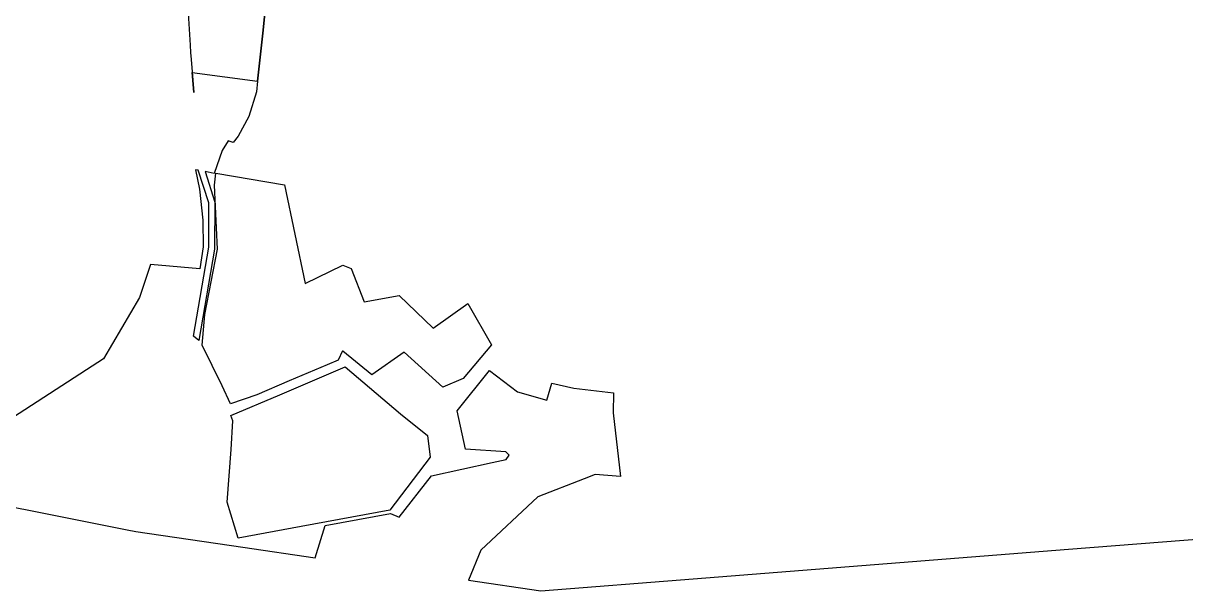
# Model space of a CAD drawing. Header units: metres. Extents: x 304729 to 308942, y 6403920 to 6405836.
# Drawn here: x 305090 to 305729, y 6403920 to 6404232 of the extents above; entities that cross this region are included whole.
import ezdxf

# ---------------------------------------------------------------- set-up
doc = ezdxf.new("R2010")
doc.units = ezdxf.units.M
doc.layers.add('FASTIGHETSGRANSER', color=7, linetype='Continuous')
doc.layers.add('TOMTER_1945', color=1, linetype='Continuous')

msp = doc.modelspace()

# ---------------------------------------------------------------- linework, layer by layer
at = {"layer": 'FASTIGHETSGRANSER'}
msp.add_lwpolyline([(305180.398, 6404246.216), (305182.004, 6404219.634), (305182.318, 6404215.648), (305182.616, 6404211.855), (305184.053, 6404193.611), (305183.202, 6404204.626), (305219.127, 6404199.916), (305219.127, 6404199.916), (305222.116, 6404227.828), (305223.571, 6404242.977)], dxfattribs=at)
at = {"layer": 'TOMTER_1945'}
for points in [[(305223.571, 6404242.977), (305222.116, 6404227.828), (305219.127, 6404199.916), (305218.503, 6404194.087), (305214.214, 6404180.463), (305208.438, 6404169.679), (305205.619, 6404166.329), (305202.987, 6404167.11), (305199.63, 6404161.927), (305195.26, 6404149.31), (305190.345, 6404150.265), (305195.67, 6404133.413), (305195.465, 6404107.658), (305186.895, 6404057.615), (305183.839, 6404059.966), (305192.256, 6404108.754), (305192.273, 6404133.044), (305186.487, 6404151.014), (305185.023, 6404151.299), (305187.195, 6404140.554), (305189.064, 6404123.586), (305189.066, 6404123.306), (305189.192, 6404109.014), (305187.364, 6404096.905), (305160.212, 6404099.345), (305154.246, 6404081.166), (305134.506, 6404047.493), (305128.238, 6404043.441), (305031.199, 6403980.717)], [(305032.692, 6403976.432), (305147.425, 6403953.643), (305152.116, 6403952.71), (305211.013, 6403944), (305250.765, 6403938.143), (305256.255, 6403955.97), (305292.138, 6403962.524), (305296.94, 6403960.609), (305314.616, 6403983.319), (305347.94, 6403990.523), (305355.692, 6403992.251), (305357.333, 6403994.604), (305357.362, 6403994.644), (305355.543, 6403996.344), (305333.288, 6403997.91), (305328.719, 6404018.95), (305346.512, 6404041.125), (305361.8, 6404029.275), (305377.952, 6404024.823), (305380.8, 6404034.093), (305392.905, 6404031.304), (305414.564, 6404028.778), (305414.488, 6404017.847), (305418.535, 6403982.97), (305404.534, 6403983.898), (305398.575, 6403981.602), (305373.045, 6403971.766), (305341.654, 6403942.533), (305334.991, 6403925.932), (305374.722, 6403920.173), (305458.468, 6403926.755), (305664.603, 6403942.96), (306138.785, 6403979.99)]]:
    msp.add_lwpolyline(points, dxfattribs=at)
for points in [[(305236.535, 6404035.451), (305218.609, 6404027.679), (305204.302, 6404022.786), (305199.625, 6404032.701), (305188.73, 6404054.911), (305190.144, 6404071.841), (305196.995, 6404107.676), (305195.464, 6404142.786), (305196.138, 6404149.469), (305233.81, 6404142.964), (305245.253, 6404088.772), (305265.9, 6404098.891), (305270.451, 6404097.052), (305277.681, 6404078.782), (305296.839, 6404082.273), (305315.546, 6404064.269), (305334.656, 6404077.946), (305347.64, 6404055.24), (305332.054, 6404036.646), (305320.934, 6404031.991), (305299.57, 6404051.137), (305281.777, 6404038.669), (305265.888, 6404051.767), (305265.693, 6404051.927), (305263.345, 6404046.667), (305257.41, 6404044.21), (305236.535, 6404035.451)], [(305243.073, 6403955.446), (305208.345, 6403949.062), (305202.472, 6403968.813), (305204.53, 6403997.739), (305205.547, 6404013.359), (305204.345, 6404016.287), (305231.319, 6404027.775), (305267.172, 6404043.044), (305297.672, 6404017.314), (305312.5, 6404005.478), (305313.899, 6403993.503), (305291.759, 6403964.397), (305243.073, 6403955.446)]]:
    msp.add_lwpolyline(points, close=True, dxfattribs=at)

doc.saveas('drawing.dxf')
